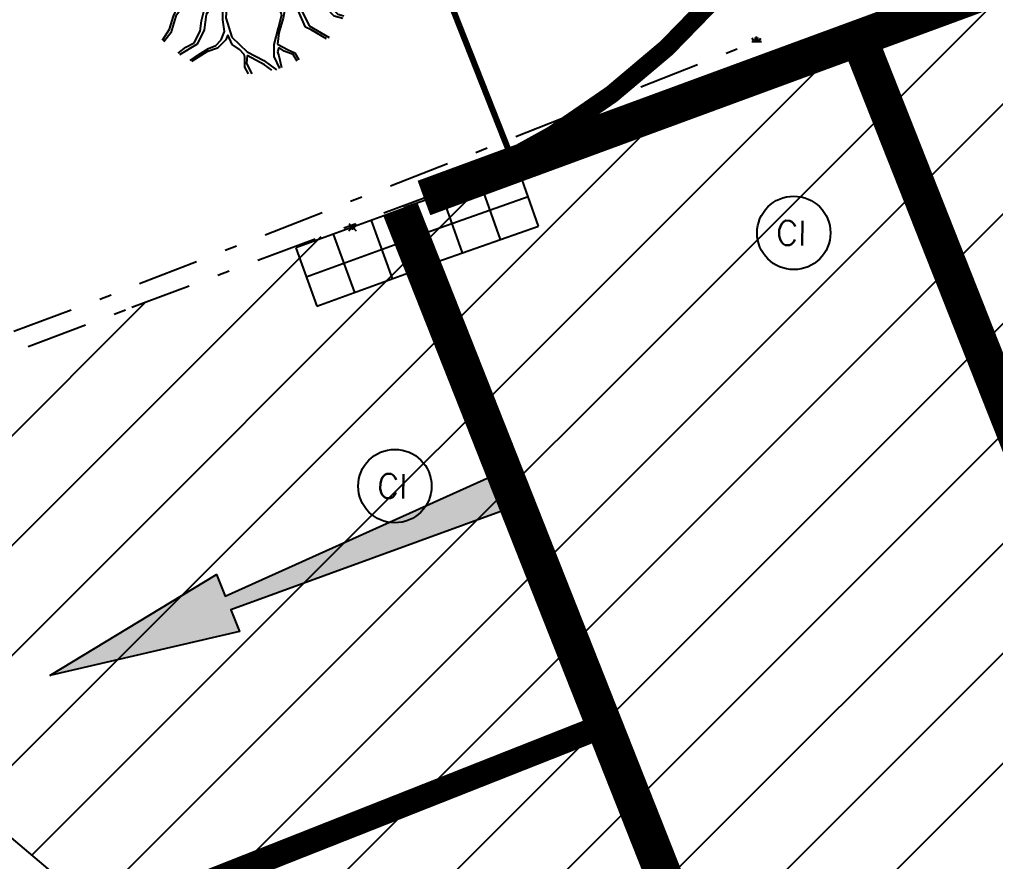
# Model space of a CAD drawing. Extents: x 352140 to 354978, y 6304672 to 6307963.
# Drawn here: x 352310.75 to 352318.73, y 6305322.58 to 6305329.46 of the extents above; entities that cross this region are included whole.
import ezdxf
from ezdxf import colors
from ezdxf.entities.mleader import LeaderData, LeaderLine
from ezdxf.math import Vec2, Vec3

# ---------------------------------------------------------------- set-up
doc = ezdxf.new("R2010")
doc.units = 0
doc.header["$PDMODE"] = 35
doc.header["$PDSIZE"] = 0.03
for name, pattern in [('CONTINUOS', [0]), ('DASHED', [19.049999999999997, 12.7, -6.35]), ('HIDDEN', [9.524999999999999, 6.35, -3.175]), ('JPG_DASHDOT', [1, 0.5, -0.25, 0, -0.25])]:
    doc.linetypes.add(name, pattern=pattern)
doc.layers.get('0').update_dxf_attribs({"linetype": 'CONTINUOUS'})
for name, color, linetype in [('00_Demarcacion Existente', 252, 'CONTINUOUS'), ('03_Pav ext_HCV', 34, 'CONTINUOUS'), ('03_Pav proy_Solera Tipo A', 1, 'CONTINUOUS'), ('03_S2_Pav ext_Solera Tipo C', 16, 'CONTINUOS'), ('05_All ext_Txt', 4, 'CONTINUOUS'), ('2-ACHURADO PAVIMENTO HORMIGON 3', 8, 'CONTINUOUS'), ('GYS_FLECH', 252, 'CONTINUOUS'), ('LE_proyección abajo', 4, 'HIDDEN'), ('TOP-URB-SOLERAS -PAV', 2, 'JPG_DASHDOT'), ('Z-ARBOL', 253, 'CONTINUOUS'), ('Z-CI', 253, 'CONTINUOUS'), ('Z-SUM', 253, 'CONTINUOUS')]:
    doc.layers.add(name, color=color, linetype=linetype)
doc.styles.add('ROMANS', font='romans.shx', dxfattribs={"width": 0.75})

# ---------------------------------------------------------------- blocks, each defined once
blk = doc.blocks.new('CI')
at = {"layer": 'Z-CI'}
blk.add_circle((0, 0), 1.2, dxfattribs=at)
at = {"layer": 'Z-CI', "style": 'ROMANS'}
blk.add_text('CI', height=0.8, rotation=359.9999999999771, dxfattribs=at).set_placement((-0.5790548566146754, -0.401890331827417))
blk = doc.blocks.new('SUM')
at = {"layer": 'Z-SUM', "color": 9, "true_color": 0xbdbdbd}
for p, q in [((-1.497622210532427, 1.53500517597422), (-1.497622203081846, 0)), ((1.497622203081846, 1.535005175508559), (-1.497622210532427, 1.53500517597422)), ((-0.4992074035108089, 1.53500517597422), (-0.4992074035108089, 0)), ((0.4992073960602283, 1.535005175508559), (0.4992073960602283, 0)), ((1.497622199356556, 0), (1.497622203081846, 1.535005175508559)), ((-1.497622203081846, 0.7675025877542794), (1.497622203081846, 0.7675025877542794)), ((-1.497622203081846, 0), (1.497622199356556, 0))]:
    blk.add_line(p, q, dxfattribs=at)
blk.add_point((-3.725290298461914e-09, -4.656612873077393e-10), dxfattribs=at)
blk = doc.blocks.new('ARBOL')
at = {"layer": 'Z-ARBOL', "color": 9, "linetype": 'Continuous', "true_color": 0xbdbdbd}
for p, q in [((-1.403339058044367, 3.596978653222322), (-1.165205069701187, 3.491024763323367)), ((-1.029270273807924, 3.525621216744184), (-1.285985512309708, 3.619572217576206)), ((-0.4771161162061617, 3.797009158879519), (-0.2398819985683076, 3.600934545509517)), ((-0.2074741909164004, 3.685377289541066), (-0.3523144935606979, 3.77320197597146)), ((-0.2398819985683076, 3.600934545509517), (-0.1227942905970849, 3.367584164254367)), ((-0.05653652193723246, 3.460452171973884), (-0.2074741909164004, 3.685377289541066)), ((-1.165205069701187, 3.491024763323367), (-1.017014343990013, 3.251741163432598)), ((-0.902392464922741, 3.259973331354558), (-1.029270273807924, 3.525621216744184)), ((-0.1227942905970849, 3.367584164254367), (-0.1037166785099544, 3.213125130161643)), ((-0.0294546841760166, 3.349778681993484), (-0.05653652193723246, 3.460452171973884)), ((0.1175735454889946, 3.442445955239236), (-0.0294546841760166, 3.349778681993484)), ((0.01644656615098938, 2.828700754791498), (0.1659314746502787, 3.357819210737944)), ((0.5264624539995566, 3.469961494207382), (0.1175735454889946, 3.442445955239236)), ((0.1659314746502787, 3.357819210737944), (0.515320185397286, 3.411551676690578)), ((0.515320185397286, 3.411551676690578), (1.205813356325962, 3.525884946808219)), ((0.9519616885809228, 3.584592909552157), (0.5264624539995566, 3.469961494207382)), ((-1.017014343990013, 3.251741163432598), (-0.9110062502440996, 2.960309410467744)), ((-0.9110062502440996, 2.960309410467744), (-0.8537059889058582, 2.753579065203667)), ((-0.7665173078421503, 2.872551748529077), (-0.902392464922741, 3.259973331354558)), ((-0.1037166785099544, 3.213125130161643), (-0.207257384841796, 2.84127710480243)), ((1.849440935591701, 3.197506406344473), (1.905270847433712, 2.739597881212831)), ((2.025424895400647, 2.776872192509472), (1.96168354578549, 3.120768535882235)), ((-1.614837669301778, 2.657328049652278), (-2.57251498918049, 2.463297787122428)), ((-1.988914091838524, 2.728686943650246), (-2.435672684281599, 2.588013506494462)), ((-1.71741886617383, 2.79761878401041), (-1.988914091838524, 2.728686943650246)), ((-1.540231953084003, 2.793916033580899), (-1.71741886617383, 2.79761878401041)), ((-1.226270012208261, 2.492912422865629), (-1.614837669301778, 2.657328049652278)), ((-1.187430164951365, 2.69651803188026), (-1.540231953084003, 2.793916033580899)), ((-0.9199713958660141, 2.660712514072657), (-1.187430164951365, 2.69651803188026)), ((-0.7301862413878553, 2.639391549862921), (-0.9199713958660141, 2.660712514072657)), ((-0.8537059889058582, 2.753579065203667), (-0.7301862413878553, 2.639391549862921)), ((-0.6300096762133762, 2.741004171781242), (-0.7665173078421503, 2.872551748529077)), ((-0.3961336199427024, 2.696389928460121), (-0.6300096762133762, 2.741004171781242)), ((-0.207257384841796, 2.84127710480243), (-0.3961336199427024, 2.696389928460121)), ((0.1479566732305102, 2.501974290236831), (0.01644656615098938, 2.828700754791498)), ((1.905270847433712, 2.739597881212831), (1.626672825252172, 2.295303990133107)), ((1.87532123044366, 2.413574045524001), (1.997725859633647, 2.631668762303889)), ((1.997725859633647, 2.631668762303889), (2.025424895400647, 2.776872192509472)), ((-2.57251498918049, 2.463297787122428), (-3.436472543922719, 2.075095348991454)), ((-2.869512228236999, 2.429660658352077), (-3.296308614488225, 2.224651824682951)), ((-2.435672684281599, 2.588013506494462), (-2.869512228236999, 2.429660658352077)), ((-0.8155369453015737, 2.444650444202125), (-1.226270012208261, 2.492912422865629)), ((-0.2655171556980349, 2.535868691280484), (-0.8155369453015737, 2.444650444202125)), ((-0.0960441572824493, 2.322622741572559), (-0.2655171556980349, 2.535868691280484)), ((-0.04098683892516419, 1.935070534236729), (-0.0960441572824493, 2.322622741572559)), ((0.2798779273289256, 2.431829014793038), (0.1479566732305102, 2.501974290236831)), ((0.3636503187008202, 2.023916623555124), (0.2798779273289256, 2.431829014793038)), ((1.626672825252172, 2.295303990133107), (1.386914650269318, 2.054615708999336)), ((1.728979135630652, 2.155398175120354), (1.87532123044366, 2.413574045524001)), ((0.3164701621280983, 1.776589581742883), (0.3636503187008202, 2.023916623555124)), ((1.386914650269318, 2.054615708999336), (1.149622304190416, 1.572344878688455)), ((1.564384236058686, 1.885156760923564), (1.728979135630652, 2.155398175120354)), ((2.46290955261793, 1.683656429871917), (2.747666138398927, 1.991170696914196)), ((2.673402733693365, 2.110844552516937), (2.519933369127102, 1.899008232168853)), ((2.913703191268723, 2.185394631698728), (2.673402733693365, 2.110844552516937)), ((2.747666138398927, 1.991170696914196), (2.956512217991985, 2.071721020154655)), ((-3.689680992742069, 1.633842691779137), (-3.380755021760706, 1.442014443688095)), ((-0.333060058474075, 1.418269762769341), (-0.0594366459408775, 1.667380394414067)), ((-0.0594366459408775, 1.667380394414067), (-0.04098683892516419, 1.935070534236729)), ((-0.04713479540077969, 1.393824063241482), (0.3164701621280983, 1.776589581742883)), ((1.485193552740384, 1.553643671795726), (1.564384236058686, 1.885156760923564)), ((2.24907217634609, 1.664253168739378), (1.945222701993771, 1.51120084989816)), ((2.108537136868108, 1.434734523296356), (2.46290955261793, 1.683656429871917)), ((2.519933369127102, 1.899008232168853), (2.24907217634609, 1.664253168739378)), ((3.107511084235739, 1.847116709686816), (2.967610077641439, 1.451774841174483)), ((3.017798345768824, 1.291381131857634), (3.163254435989074, 1.715760773047805)), ((-3.699699210643303, 1.547836251556873), (-3.498177403002046, 1.419101528823376)), ((-3.498177403002046, 1.419101528823376), (-3.115539195714518, 1.225387062877417)), ((-3.380755021760706, 1.442014443688095), (-2.6268561706529, 1.162263250909746)), ((-0.5170748815871775, 1.04622554499656), (-0.333060058474075, 1.418269762769341)), ((-0.2696471542585641, 1.074436074122787), (-0.04713479540077969, 1.393824063241482)), ((1.149622304190416, 1.572344878688455), (0.9727118359878659, 1.153965481556952)), ((1.227862526720855, 1.135390345007181), (1.504286441369914, 1.399181722663343)), ((1.945222701993771, 1.51120084989816), (1.485193552740384, 1.553643671795726)), ((1.504286441369914, 1.399181722663343), (1.818583055515774, 1.354441408067942)), ((1.818583055515774, 1.354441408067942), (2.108537136868108, 1.434734523296356)), ((2.967610077641439, 1.451774841174483), (2.838781047146767, 1.114515800960362)), ((-3.470469170657452, 1.142606272362173), (-3.629531901329756, 0.9014070024713874)), ((-3.593773670552764, 0.834390833042562), (-3.414733457088005, 1.011251792311668)), ((-3.115539195714518, 1.225387062877417), (-3.470469170657452, 1.142606272362173)), ((-3.414733457088005, 1.011251792311668), (-2.906630508427043, 1.049930785782635)), ((-2.906630508427043, 1.049930785782635), (-2.4601301154471, 0.9346588188782334)), ((-2.6268561706529, 1.162263250909746), (-2.020743126107845, 1.122050896286964)), ((-2.020743126107845, 1.122050896286964), (-1.544102193729486, 1.166731589473784)), ((-1.544102193729486, 1.166731589473784), (-1.222411061637104, 1.075268263928592)), ((-1.222411061637104, 1.075268263928592), (-1.003293534799013, 0.8677591690793633)), ((-0.5669958001817577, 0.7845309246331453), (-0.5170748815871775, 1.04622554499656)), ((-0.3088216747855768, 0.6145671680569649), (-0.2696471542585641, 1.074436074122787)), ((0.9727118359878659, 1.153965481556952), (0.6574709888664074, 0.6865641232579947)), ((1.129869265772868, 0.7925815489143133), (1.227862526720855, 1.135390345007181)), ((2.838781047146767, 1.114515800960362), (2.779893424536567, 0.974921515211463)), ((2.890549139585346, 0.8787433132529259), (3.017798345768824, 1.291381131857634)), ((-4.020218696561642, 0.629314973950386), (-3.835027557855938, 0.6693977667018771)), ((-3.92317871726118, 0.7163109611719847), (-3.985415305884089, 0.7281832247972488)), ((-3.629531901329756, 0.9014070024713874), (-3.92317871726118, 0.7163109611719847)), ((-3.835027557855938, 0.6693977667018771), (-3.593773670552764, 0.834390833042562)), ((-2.574133238114882, 0.7606063419952989), (-2.84500206913799, 0.5258527360856533)), ((-2.020132007950451, 0.9562320448458195), (-2.574133238114882, 0.7606063419952989)), ((-2.047892240923829, 0.8107078075408936), (-2.487271592020988, 0.6233142726123333)), ((-2.4601301154471, 0.9346588188782334), (-2.020132007950451, 0.9562320448458195)), ((-1.494790881464723, 0.9162127869203687), (-2.047892240923829, 0.8107078075408936)), ((-1.106895438395441, 0.4955903366208076), (-1.494790881464723, 0.9162127869203687)), ((-1.003293534799013, 0.8677591690793633), (-0.8230984635301866, 0.7126707127317786)), ((-0.8230984635301866, 0.7126707127317786), (-0.5669958001817577, 0.7845309246331453)), ((0.6574709888664074, 0.6865641232579947), (0.5410034477245063, 0.4977667881175876)), ((1.428728853876237, 0.7504535233601928), (1.129869265772868, 0.7925815489143133)), ((1.922059453616384, 0.6262482171878219), (1.428728853876237, 0.7504535233601928)), ((2.296470549423248, 0.8111526193097234), (1.922059453616384, 0.6262482171878219)), ((2.20798471668968, 0.6018025176599622), (2.521677850920241, 0.7228795969858766)), ((2.562357132439502, 0.8507244233042002), (2.296470549423248, 0.8111526193097234)), ((2.521677850920241, 0.7228795969858766), (2.890549139585346, 0.8787433132529259)), ((2.779893424536567, 0.974921515211463), (2.562357132439502, 0.8507244233042002)), ((-3.185494368430227, 0.3496929490938783), (-3.59785162191838, 0.05131275579333305)), ((-3.326357853307854, 0.1202369574457407), (-3.003111370140687, 0.3750964524224401)), ((-2.84500206913799, 0.5258527360856533), (-3.185494368430227, 0.3496929490938783)), ((-3.003111370140687, 0.3750964524224401), (-2.891289993247483, 0.3686478743329644)), ((-2.891289993247483, 0.3686478743329644), (-2.972327749070246, 0.1128970244899392)), ((-2.487271592020988, 0.6233142726123333), (-2.811417945893481, 0.278334055095911)), ((-1.06866992166033, 0.1869992567226291), (-1.106895438395441, 0.4955903366208076)), ((-0.002865369955543429, 0.5261054206639528), (-0.3088216747855768, 0.6145671680569649)), ((0.1197468686150387, 0.3217986403033137), (-0.002865369955543429, 0.5261054206639528)), ((0.5410034477245063, 0.4977667881175876), (0.1197468686150387, 0.3217986403033137)), ((0.748691457149107, 0.2322509847581387), (0.9452433244441636, 0.5863561825826764)), ((0.9452433244441636, 0.5863561825826764), (1.273756138747558, 0.6143138743937016)), ((1.273756138747558, 0.6143138743937016), (1.739882654277608, 0.4347706232219934)), ((1.739882654277608, 0.4347706232219934), (2.184193663240876, 0.1389990588650107)), ((2.013232590747066, 0.4279387658461928), (2.20798471668968, 0.6018025176599622)), ((2.224949418450706, 0.2671617772430182), (2.013232590747066, 0.4279387658461928)), ((-3.59785162191838, 0.05131275579333305), (-4.080050552147441, -0.02242098655551672)), ((-3.520787714980543, -0.05368035286664963), (-3.326357853307854, 0.1202369574457407)), ((-2.972327749070246, 0.1128970244899392), (-3.279578236688394, -0.5670432830229402)), ((-2.811417945893481, 0.278334055095911), (-3.057394323230255, -0.2475926401093602)), ((-0.9790154116344638, 0.06438939087092876), (-1.06866992166033, 0.1869992567226291)), ((-0.8610354712000117, -0.07883881032466888), (-0.9790154116344638, 0.06438939087092876)), ((0.8259844777639955, -0.03882058523595333), (0.748691457149107, 0.2322509847581387)), ((2.184193663240876, 0.1389990588650107), (2.433744907961227, -0.3306348007172346)), ((2.391278192750178, 0.03930065035820007), (2.224949418450706, 0.2671617772430182)), ((2.483725566708017, -0.06862701196223497), (2.391278192750178, 0.03930065035820007)), ((2.670152659818996, 0.06151239294558764), (2.483725566708017, -0.06862701196223497)), ((2.894794763938989, 0.1393819442018867), (2.670152659818996, 0.06151239294558764)), ((2.788117323711049, -0.08171289414167404), (3.117530008719768, 0.0363655211403966)), ((3.155141539813485, 0.1499130623415112), (2.894794763938989, 0.1393819442018867)), ((3.117530008719768, 0.0363655211403966), (3.409063914383296, 0.04127985704690218)), ((3.428483838040847, 0.1430826615542173), (3.155141539813485, 0.1499130623415112)), ((3.409063914383296, 0.04127985704690218), (3.611821676371619, 0.002601745538413525)), ((3.628441097796895, 0.08972380310297012), (3.428483838040847, 0.1430826615542173)), ((-4.065551679290365, -0.115479176864028), (-3.635397231671959, -0.06193071231245995)), ((-3.635397231671959, -0.06193071231245995), (-3.520787714980543, -0.05368035286664963)), ((-3.057394323230255, -0.2475926401093602), (-3.306718256149907, -0.8783801915124059)), ((-0.6071207348722965, -0.1874705590307713), (-0.8610354712000117, -0.07883881032466888)), ((-0.692806065431796, -0.3821399146690965), (-0.6071207348722965, -0.1874705590307713)), ((0.1095777321606874, -0.3241881029680371), (-0.2343352828174829, -0.3492159666493535)), ((0.1776229345123284, -0.7291003717109561), (0.1095777321606874, -0.3241881029680371)), ((0.792349764436949, -0.4696488054469228), (0.8259844777639955, -0.03882058523595333)), ((2.559507598518394, -0.2640004530549049), (2.788117323711049, -0.08171289414167404)), ((2.72711824788712, -0.4014812484383583), (2.559507598518394, -0.2640004530549049)), ((-3.279578236688394, -0.5670432830229402), (-3.507631859800313, -0.9154795967042446)), ((-1.859465577465016, -1.079056428745389), (-1.388288079819176, -0.6413936605677009)), ((-1.388288079819176, -0.6413936605677009), (-0.692806065431796, -0.3821399146690965)), ((-0.2343352828174829, -0.3492159666493535), (-0.5945180676062591, -0.8831057716161013)), ((0.808009676344227, -0.8946655066683888), (0.792349764436949, -0.4696488054469228)), ((2.433744907961227, -0.3306348007172346), (2.560126354917884, -0.4298207620158792)), ((2.560126354917884, -0.4298207620158792), (3.300548551662359, -0.7820864729583263)), ((3.107345595723018, -0.6096183080226183), (2.72711824788712, -0.4014812484383583)), ((3.327005451836158, -0.726930558681488), (3.107345595723018, -0.6096183080226183)), ((-3.507631859800313, -0.9154795967042446), (-3.873976122238673, -1.312605055049062)), ((-3.306718256149907, -0.8783801915124059), (-3.564936743874568, -1.130437385290861)), ((-1.226209599291906, -0.8079165983945131), (-1.536538491025567, -1.080463143065572)), ((-0.8897537565790117, -0.736494168639183), (-1.226209599291906, -0.8079165983945131)), ((-1.000048914749641, -1.062081679701805), (-0.9486184644047171, -0.8760928269475698)), ((-0.9486184644047171, -0.8760928269475698), (-0.8897537565790117, -0.736494168639183)), ((-0.5945180676062591, -0.8831057716161013), (-0.7825693473569117, -1.359887347556651)), ((0.8440505331382155, -1.383772918023169), (0.1776229345123284, -0.7291003717109561)), ((0.9802769957459532, -1.093221613205969), (0.808009676344227, -0.8946655066683888)), ((3.300548551662359, -0.7820864729583263), (3.556013004097622, -0.8768675634637475)), ((3.57382201438304, -0.7892362233251333), (3.327005451836158, -0.726930558681488)), ((-3.564936743874568, -1.130437385290861), (-3.831193927442655, -1.435258455574512)), ((-2.432879092986695, -1.376486392691731), (-1.859465577465016, -1.079056428745389)), ((-1.536538491025567, -1.080463143065572), (-1.964227109681815, -1.375594157725573)), ((-1.514712377334945, -1.642260924912989), (-1.252741414820775, -1.285087634809315)), ((-1.252741414820775, -1.285087634809315), (-1.000048914749641, -1.062081679701805)), ((-0.8407800318091176, -1.243291544727981), (-1.237347441958264, -1.544343414716423)), ((-0.9341840011184104, -1.6474873656407), (-0.8407800318091176, -1.243291544727981)), ((1.190085553738754, -1.17855716869235), (0.9802769957459532, -1.093221613205969)), ((1.644587258168031, -1.250058867037296), (1.190085553738754, -1.17855716869235)), ((2.329536312143318, -1.215001779608428), (1.644587258168031, -1.250058867037296)), ((2.96675855567446, -1.26115644723177), (2.068242287787143, -1.315984980203211)), ((2.670645910780877, -1.204669939354062), (2.329536312143318, -1.215001779608428)), ((2.970795012253802, -1.156419089064002), (2.670645910780877, -1.204669939354062)), ((3.494296704477165, -1.120677564293146), (2.96675855567446, -1.26115644723177)), ((3.521824037830811, -1.021980824880302), (2.970795012253802, -1.156419089064002)), ((-3.796048138407059, -1.524449865333736), (-3.541203918808606, -1.345979371108115)), ((-3.448817742115352, -1.45422783959657), (-3.747110675729346, -1.578234748914838)), ((-3.541203918808606, -1.345979371108115), (-2.98939971101936, -1.330851810052991)), ((-3.269166410493199, -1.443185732699931), (-3.448817742115352, -1.45422783959657)), ((-2.882499384868424, -1.532161383889616), (-3.269166410493199, -1.443185732699931)), ((-2.98939971101936, -1.330851810052991), (-2.432879092986695, -1.376486392691731)), ((-2.593445174221415, -1.541988991200924), (-2.882499384868424, -1.532161383889616)), ((-2.272708882228471, -1.46756789740175), (-2.593445174221415, -1.541988991200924)), ((-2.580507833627053, -1.981360907666385), (-2.412290492036846, -1.606643555685878)), ((-2.235095940704923, -1.610347763635218), (-2.499815303483047, -1.981887173838913)), ((-2.412290492036846, -1.606643555685878), (-2.272708882228471, -1.46756789740175)), ((-1.964227109681815, -1.375594157725573), (-2.235095940704923, -1.610347763635218)), ((-1.237347441958264, -1.544343414716423), (-1.48667569947429, -1.918818835169077)), ((-0.7825693473569117, -1.359887347556651), (-0.8294683349085972, -2.029313270933926)), ((1.045866976317484, -1.934577426873147), (0.8440505331382155, -1.383772918023169)), ((1.184209616214503, -1.463868788443506), (1.135799686482642, -1.801261537708342)), ((1.591534078295808, -1.782682253047824), (1.184209616214503, -1.463868788443506)), ((1.833466360811144, -1.361491458490491), (1.53920224547619, -1.380759553052485)), ((1.53920224547619, -1.380759553052485), (1.670443647308275, -1.70711019448936)), ((2.251244042476173, -1.456401784904301), (1.833466360811144, -1.361491458490491)), ((2.068242287787143, -1.315984980203211), (2.487920600920916, -1.486335282213986)), ((2.542434179515112, -1.707756926305592), (2.251244042476173, -1.456401784904301)), ((2.487920600920916, -1.486335282213986), (2.922661527351011, -1.915893985889852)), ((-1.640122149256058, -2.130659526214004), (-1.514712377334945, -1.642260924912989)), ((-1.48667569947429, -1.918818835169077), (-1.552657023246866, -2.433768990449607)), ((-0.9240515339770354, -2.101562943309546), (-0.9341840011184104, -1.6474873656407)), ((0.9314727072487585, -2.365230740979314), (1.045866976317484, -1.934577426873147)), ((1.135799686482642, -1.801261537708342), (1.088682184228674, -2.048260133713484)), ((1.840193090611137, -2.342438291758299), (1.591534078295808, -1.782682253047824)), ((1.670443647308275, -1.70711019448936), (1.960339500277769, -2.30516252387315)), ((2.796906475035939, -1.982529790140688), (2.542434179515112, -1.707756926305592)), ((2.922661527351011, -1.915893985889852), (3.122627882461529, -1.969246663153172)), ((-2.710636929958127, -2.409012642689049), (-2.580507833627053, -1.981360907666385)), ((-2.499815303483047, -1.981887173838913), (-2.67021439090604, -2.537105581723154)), ((-1.690995040466078, -2.482789495028555), (-1.640122149256058, -2.130659526214004)), ((-0.8685940205468796, -2.488843179307878), (-0.9240515339770354, -2.101562943309546)), ((-0.8294683349085972, -2.029313270933926), (-0.6313460834790021, -2.68492834456265)), ((1.088682184228674, -2.048260133713484), (0.9474763877806254, -2.533977964892983)), ((3.090282729128376, -2.053360961377621), (2.796906475035939, -1.982529790140688)), ((-2.94389754353324, -2.786529381759465), (-2.710636929958127, -2.409012642689049)), ((-2.67021439090604, -2.537105581723154), (-2.905674894282129, -2.838800692930818)), ((-1.893491634109523, -2.866190616972744), (-1.690995040466078, -2.482789495028555)), ((-1.552657023246866, -2.433768990449607), (-1.789940273971297, -2.916033640503883)), ((-0.9863372556283139, -2.768029942177236), (-0.8685940205468796, -2.488843179307878)), ((-0.7604682924575172, -2.600109960883856), (-0.825230348855257, -2.768673183396459)), ((-0.6135044257389382, -2.929443989880383), (-0.7604682924575172, -2.600109960883856)), ((0.7921842759242281, -2.926383823156357), (0.9314727072487585, -2.365230740979314)), ((0.9474763877806254, -2.533977964892983), (0.9067894213367254, -2.918156378902495)), ((2.031526059261523, -2.439139844849706), (1.840193090611137, -2.342438291758299)), ((1.960339500277769, -2.30516252387315), (2.629848715383559, -2.689213291741908)), ((2.540815875923727, -2.73240845836699), (2.031526059261523, -2.439139844849706)), ((-1.789940273971297, -2.916033640503883), (-2.374511334579438, -3.271870507858694)), ((-2.163063313462771, -3.010566804558039), (-1.893491634109523, -2.866190616972744)), ((-1.168116774060763, -2.959250840358436), (-0.9863372556283139, -2.768029942177236)), ((-0.825230348855257, -2.768673183396459), (-1.104367739520967, -3.04681359604001)), ((-0.6313460834790021, -2.68492834456265), (-0.1116058600018732, -3.176013963297009)), ((-0.3707137673627585, -3.096473193727434), (-0.6135044257389382, -2.929443989880383)), ((0.7949175010435283, -3.333719655871391), (0.7921842759242281, -2.926383823156357)), ((0.9067894213367254, -2.918156378902495), (1.25836435041856, -3.105604810640216)), ((-2.428392337344121, -3.216279724612832), (-2.163063313462771, -3.010566804558039)), ((-1.467700678098481, -3.173644263297319), (-1.981693383655511, -3.497624324634671)), ((-1.762852301704697, -3.283051270991564), (-1.414019693096634, -3.063170051202178)), ((-1.104367739520967, -3.04681359604001), (-1.467700678098481, -3.173644263297319)), ((-1.414019693096634, -3.063170051202178), (-1.168116774060763, -2.959250840358436)), ((-0.2089866470778361, -3.262929105199873), (-0.3707137673627585, -3.096473193727434)), ((-0.1941516905208118, -3.356051406823099), (-0.2089866470778361, -3.262929105199873)), ((-0.1116058600018732, -3.176013963297009), (0.4473132085404359, -3.463542807847261)), ((0.9496075434144586, -3.031823810189962), (0.9061736804433167, -3.174025661312044)), ((0.9061736804433167, -3.174025661312044), (0.9465350222890265, -3.30243940744549)), ((1.120026333257556, -3.154625315219164), (0.9496075434144586, -3.031823810189962)), ((1.423182135855313, -3.257767808623612), (1.120026333257556, -3.154625315219164)), ((1.25836435041856, -3.105604810640216), (1.481105776387267, -3.20863032899797)), ((1.558453813078813, -3.479371997527778), (1.423182135855313, -3.257767808623612)), ((1.481105776387267, -3.20863032899797), (1.613586046732962, -3.444909082725644)), ((-2.022595597722102, -3.459399783983827), (-1.762852301704697, -3.283051270991564)), ((-0.1929768320405856, -3.688020470552146), (-0.1941516905208118, -3.356051406823099)), ((-0.1180364424944855, -3.295169191434979), (-0.136898806958925, -3.563113112002611)), ((-0.136898806958925, -3.563113112002611), (0.03871893556788564, -3.913128132000566)), ((0.4691989610437304, -3.603322552517056), (-0.1180364424944855, -3.295169191434979)), ((0.4473132085404359, -3.463542807847261), (0.8656423187348992, -3.770855458453298)), ((0.9790595638332888, -3.735739587806165), (0.7949175010435283, -3.333719655871391)), ((0.9465350222890265, -3.30243940744549), (1.032770375080872, -3.695614578202367)), ((-0.07309626013739035, -3.906688648276031), (-0.1929768320405856, -3.688020470552146)), ((0.7088974972139113, -3.784652307629585), (0.4691989610437304, -3.603322552517056))]:
    blk.add_line(p, q, dxfattribs=at)
at = {"layer": 'Z-ARBOL', "color": 9, "true_color": 0xbdbdbd}
blk.add_circle((0, 0), 0.2445646299167409, dxfattribs=at)
blk = doc.blocks.new('_Dot')
at = {"color": 0, "linetype": 'ByBlock', "lineweight": -2}
blk.add_line((-0.5, 0), (-1, 0), dxfattribs=at)
at = {"color": 0, "linetype": 'ByBlock', "const_width": 0.5}
blk.add_lwpolyline([(-0.25, 0, 1), (0.25, 0, 1)], format="xyb", close=True, dxfattribs=at)
blk = doc.blocks.new('FDIR')
at = {"layer": 'GYS_FLECH'}
blk.add_hatch(color=0, dxfattribs=at).paths.add_polyline_path([(0, 0), (0.2504480901846478, -1.572814006359607), (0.06010754164430665, -1.572814006359607), (0.1502688541107844, -4.007169442954417), (-0.1502688541107915, -4.007169442954417), (-0.06010754164432797, -1.572814006359607), (-0.2504480901846549, -1.572814006359607)])
at = {"layer": 'GYS_FLECH', "color": 0}
blk.add_lwpolyline([(0, 0), (0.2504480901846478, -1.572814006359607), (0.06010754164430665, -1.572814006359607), (0.1502688541107844, -4.007169442954417), (-0.1502688541107915, -4.007169442954417), (-0.06010754164432797, -1.572814006359607), (-0.2504480901846549, -1.572814006359607)], close=True, dxfattribs=at)
blk = doc.blocks.new('*U1428')
at = {"color": 0, "linetype": 'Continuous'}
blk.add_blockref('FDIR', (0, 4.007169442954417), dxfattribs=at)
blk = doc.blocks.new('A$C66036E5C')
at = {"layer": 'LE_proyección abajo', "color": 210, "linetype": 'DASHED', "ltscale": 20}
blk.add_arc((88.3102075407296, 32.20463041127005), 31.90839099002005, 130.2319101728353, 77.10732911269962, dxfattribs=at)

msp = doc.modelspace()

# ---------------------------------------------------------------- hatches: boundary and pattern name
at = {"layer": '03_Pav ext_HCV'}
h = msp.add_hatch(dxfattribs=at)
h.set_pattern_fill('SWAMP', color=210, scale=0.025, angle=-5.87842838446813e-10, style=0)
h.set_pattern_definition([(359.9999999994121, (0, 0), (0.3175000000056422, 0.5499261309017425), [0.079375, -0.555625]), (90, (0.0396875, -4.071855352894005e-13), (-0.3174999999943578, 0.5499261309082575), [0.0396875, -1.06016476181]), (90, (0.049609375, -5.089819191117507e-13), (-0.3174999999943578, 0.5499261309082575), [0.03175, -1.06810226181]), (90, (0.029765625, -3.053891514670504e-13), (-0.3174999999943578, 0.5499261309082575), [0.03175, -1.06810226181]), (59.99999999941215, (0.05953125000000001, -6.107783029341008e-13), (-0.3174999995629745, 0.5499261311573168), [0.0254, -0.6096]), (119.9999999994121, (0.01984375, -2.035927676447003e-13), (-0.6349999995686166, 2.555744082988348e-10), [0.0254, -0.6095999999999999])])
h.paths.add_polyline_path([(352330.9692229999, 6305334.226451921, -0.989185624821191), (352327.4085527625, 6305343.677931237), (352315.2234775647, 6305339.347398196, -0.4008870678066569), (352316.4636254853, 6305338.738596773), (352317.5823427779, 6305335.691889784, -0.4123515266283073), (352314.05394554, 6305328.004732771)])
at = {"layer": '2-ACHURADO PAVIMENTO HORMIGON 3'}
h = msp.add_hatch(dxfattribs=at)
h.set_pattern_fill('ANSI31', color=256, scale=0.2)
h.set_pattern_definition([(45, (0, 0), (-0.4490128060534577, 0.4490128060534577), [])])
edge = h.paths.add_edge_path()
edge.add_line((352341.0348473429, 6305348.179309698), (352347.0716448119, 6305350.196699426))
edge.add_line((352347.0716448119, 6305350.196699426), (352352.0018807434, 6305351.935626297))
edge.add_line((352352.0018807434, 6305351.935626297), (352360.5126634788, 6305355.191885228))
edge.add_line((352360.5126634788, 6305355.191885228), (352362.0476627334, 6305355.793055064))
edge.add_arc((352331.3532462552, 6305347.075359683), 31.90839099206973, 15.85537745120892, 28.55959861651169)
edge.add_line((352359.3790338213, 6305362.32988842), (352358.5918719186, 6305362.021248654))
edge.add_line((352358.5918719186, 6305362.021248654), (352346.5305885138, 6305357.502212625))
edge.add_line((352346.5305885138, 6305357.502212625), (352337.5139999997, 6305354.407000001))
edge.add_line((352337.5139999997, 6305354.407000001), (352329.5635772923, 6305351.85204692))
edge.add_line((352329.5635772923, 6305351.85204692), (352329.4771615827, 6305351.821504077))
edge.add_line((352329.4771615827, 6305351.821504077), (352329.9523450693, 6305350.430403907))
edge.add_line((352329.9523450693, 6305350.430403907), (352327.1134039041, 6305349.460654931))
edge.add_line((352327.1134039041, 6305349.460654931), (352326.6484762697, 6305350.821731089))
edge.add_line((352326.6484762697, 6305350.821731089), (352312.7508887121, 6305345.9073937))
edge.add_arc((211152.5794278269, 6660793.690470711), 382451.7230987831, 291.65873842918313, 291.65967784238387, ccw=False)
edge.add_line((352306.9229999997, 6305343.593000001), (352300.0479282673, 6305340.901019136))
edge.add_arc((352331.3532462544, 6305347.075359684), 31.90839098846519, 191.157233502384, 191.9125623439328)
edge.add_arc((352331.3532463114, 6305347.0753597), 31.90839104754458, 191.9125623506066, 203.8174404823586)
edge.add_line((352302.1622763111, 6305334.189992431), (352309.3949999997, 6305337.044000001))
edge.add_line((352309.3949999997, 6305337.044000001), (352316.5780000027, 6305339.886000002))
edge.add_arc((352317.5364766959, 6305337.463502437), 2.605220148732561, 97.7143407686001, 111.58654617610819, ccw=False)
edge.add_line((352317.1867670065, 6305340.045144387), (352327.4085527985, 6305343.677931249))
edge.add_line((352327.4085527985, 6305343.677931249), (352335.4409999997, 6305346.276000001))
edge.add_line((352335.4409999997, 6305346.276000001), (352341.0348473429, 6305348.179309698))
edge = h.paths.add_edge_path()
edge.add_arc((352331.3532462571, 6305347.075359683), 31.90839098976456, 336.6743346874491, 358.2614049948605)
edge.add_line((352363.2469482152, 6305346.107273435), (352363.0887325014, 6305346.044823712))
edge.add_line((352363.0887325014, 6305346.044823712), (352337.0099999997, 6305336.469000001))
edge.add_line((352337.0099999997, 6305336.469000001), (352330.9692227557, 6305334.226451832))
edge.add_line((352330.9692227557, 6305334.226451832), (352314.0539451301, 6305328.004732633))
edge.add_line((352314.0539451301, 6305328.004732633), (352311.6669999997, 6305327.111))
edge.add_line((352311.6669999997, 6305327.111), (352307.733176343, 6305325.6222081))
edge.add_arc((352331.3532462571, 6305347.075359684), 31.90839099141789, 222.2475950990737, 246.4800105776808)
edge.add_line((352318.6195969011, 6305317.817889019), (352334.9091964439, 6305324.257568915))
edge.add_line((352334.9091964439, 6305324.257568915), (352360.6537359535, 6305334.441012881))

# ---------------------------------------------------------------- linework, layer by layer
at = {"layer": '00_Demarcacion Existente', "color": 210, "const_width": 0.3, "flags": 128}
for points in [[(352314.05394554, 6305328.004732771), (352330.9980719358, 6305334.237063037)], [(352317.6093166655, 6305329.312457144), (352321.6767891494, 6305319.020761332)], [(352313.8629278879, 6305327.908989102), (352317.6828377274, 6305318.243687061)]]:
    msp.add_lwpolyline(points, dxfattribs=at)
at = {"layer": '00_Demarcacion Existente', "color": 210, "const_width": 0.2}
msp.add_lwpolyline([(352311.4954951842, 6305322.099068167), (352315.5290805176, 6305323.693217241)], dxfattribs=at)
at = {"layer": '03_Pav ext_HCV', "color": 210}
msp.add_lwpolyline([(352314.05394554, 6305328.004732771), (352330.9980717311, 6305334.237062963)], dxfattribs=at)
at = {"layer": '03_Pav proy_Solera Tipo A', "color": 210, "linetype": 'CONTINUOS', "ltscale": 0.1}
msp.add_lwpolyline([(352315.1570015288, 6305339.323772846, 0.15, 0.15, -0.4215111717285825), (352316.4636254852, 6305338.738596773, 0.15, 0.15, 0), (352317.5823164731, 6305335.691961422, 0.15, 0.15, -0.4123552470416347), (352314.05394554, 6305328.004732771, 0, 0, 0)], format="xyseb", dxfattribs=at)
at = {"layer": '03_S2_Pav ext_Solera Tipo C', "color": 210, "linetype": 'DASHED', "ltscale": 0.025, "const_width": 0.05}
msp.add_lwpolyline([(352313.9479601027, 6305330.414522867), (352314.7929299257, 6305328.276543465)], dxfattribs=at)
at = {"layer": 'TOP-URB-SOLERAS -PAV', "flags": 128}
msp.add_lwpolyline([(352307.6117092393, 6305325.756709735), (352311.529, 6305327.226), (352314.582, 6305328.418), (352316.6143681246, 6305329.225077595)], dxfattribs=at)
at = {"layer": 'TOP-URB-SOLERAS -PAV'}
for points in [[(352315.147, 6305328.414), (352316.1808703243, 6305328.862917378)], [(352311.667, 6305327.111), (352315.147, 6305328.414)], [(352307.733176343, 6305325.6222081), (352311.667, 6305327.111)]]:
    msp.add_lwpolyline(points, dxfattribs=at)

# ---------------------------------------------------------------- block references
msp.add_blockref('A$C66036E5C', (352243.0430387156, 6305314.870729272))
at = {"layer": '00_Demarcacion Existente', "rotation": 112.1498304697749}
msp.add_blockref('*U1428', (352314.7067811005, 6305325.612071753), dxfattribs=at)
at = {"layer": 'Z-ARBOL', "linetype": 'ByBlock', "lineweight": -2, "xscale": 0.2441400029806206, "yscale": 0.2441400029806206, "zscale": 0.2441400029806206}
msp.add_blockref('ARBOL', (352312.637, 6305329.974), dxfattribs=at)
at = {"layer": 'Z-CI', "xscale": 0.25, "yscale": 0.25, "zscale": 0.25, "rotation": 359.0901018221344}
for p in [(352317.0769184747, 6305327.719182904), (352313.8166437969, 6305325.649695282)]:
    msp.add_blockref('CI', p, dxfattribs=at)
at = {"layer": 'Z-SUM'}
for p, xscale, yscale, zscale, rotation in [((352314.3564391092, 6305328.088430819), 0.3299999999999998, 0.3299999999999998, 0.3299999999999998, 199.4383728633663), ((352313.4701986223, 6305327.765463638), 0.3300000000000001, 0.3300000000000001, 0.3300000000000001, 199.9899321650026)]:
    msp.add_blockref('SUM', p, dxfattribs=dict(at, xscale=xscale, yscale=yscale, zscale=zscale, rotation=rotation))

# ---------------------------------------------------------------- leaders
at = {"layer": '05_All ext_Txt'}
ml = msp.add_multileader_mtext('Standard', dxfattribs=at)
ml.set_content('{\\C256;DESCARGA SUM \\PHDPE DN 300\\PL=9.9m i=1%min}', color=2, style='ROMANS')
ml.set_leader_properties(color=7)
ml.set_arrow_properties(name='DOT')
ml.build(insert=Vec2(0, 0))
ml.multileader.update_dxf_attribs({"text_left_attachment_type": 6, "text_right_attachment_type": 6, "dogleg_length": 1.040329146316736, "arrow_head_size": 0.5})
ctx = ml.context
ctx.base_point, ctx.char_height, ctx.arrow_head_size, ctx.landing_gap_size, ctx.plane_origin, ctx.plane_x_axis, ctx.plane_y_axis = Vec3(352326.066318988, 6305332.068750048, -1.077408330350278e-07), 1, 0.5, 0.05000000250530529, Vec3(352327.9273541653, 6305359.491536605, 1.210607195266395e-08), Vec3(1, -1.387778780781446e-15, -3.517525297178413e-09), Vec3(1.403991249853975e-15, 1, 4.609055430399856e-09)
ctx.left_attachment, ctx.right_attachment = 6, 6
notes = []
notes.append((ctx, [(0, (1, 1, 0), (352325.0259898417, 6305332.068750048, -1.040814489454666e-07), (1, -1.387778780781446e-15, -3.517525297178413e-09), 1.040329146316736, [(1, [(352316.8801330077, 6305350.072864993, 7.553772295830685e-09)], 0, [])])]))
ctx.mtext.insert, ctx.mtext.text_direction, ctx.mtext.rotation, ctx.mtext.line_spacing_factor, ctx.mtext.line_spacing_style, ctx.mtext.flow_direction, ctx.mtext.extrusion = Vec3(352326.1163189905, 6305333.268750048, -1.023858427922193e-07), Vec3(1, -1.387778780781446e-15, -3.517525297178413e-09), 6.283185307179584, 0.8999999999999998, 2, 5, Vec3(3.517525297178408e-09, -4.609055430399862e-09, 1)
for ctx, leaders in notes:
    for number, flags, end, landing, length, lines in leaders:
        leader = LeaderData()
        leader.index, (leader.has_last_leader_line, leader.has_dogleg_vector, leader.attachment_direction) = number, flags
        leader.last_leader_point, leader.dogleg_vector, leader.dogleg_length = Vec3(end), Vec3(landing), length
        for number, points, colour, breaks in lines:
            line = LeaderLine()
            line.index, line.vertices, line.color, line.breaks = number, Vec3.list(points), colors.encode_raw_color(colour), breaks
            leader.lines.append(line)
        ctx.leaders.append(leader)

doc.saveas('drawing.dxf')
